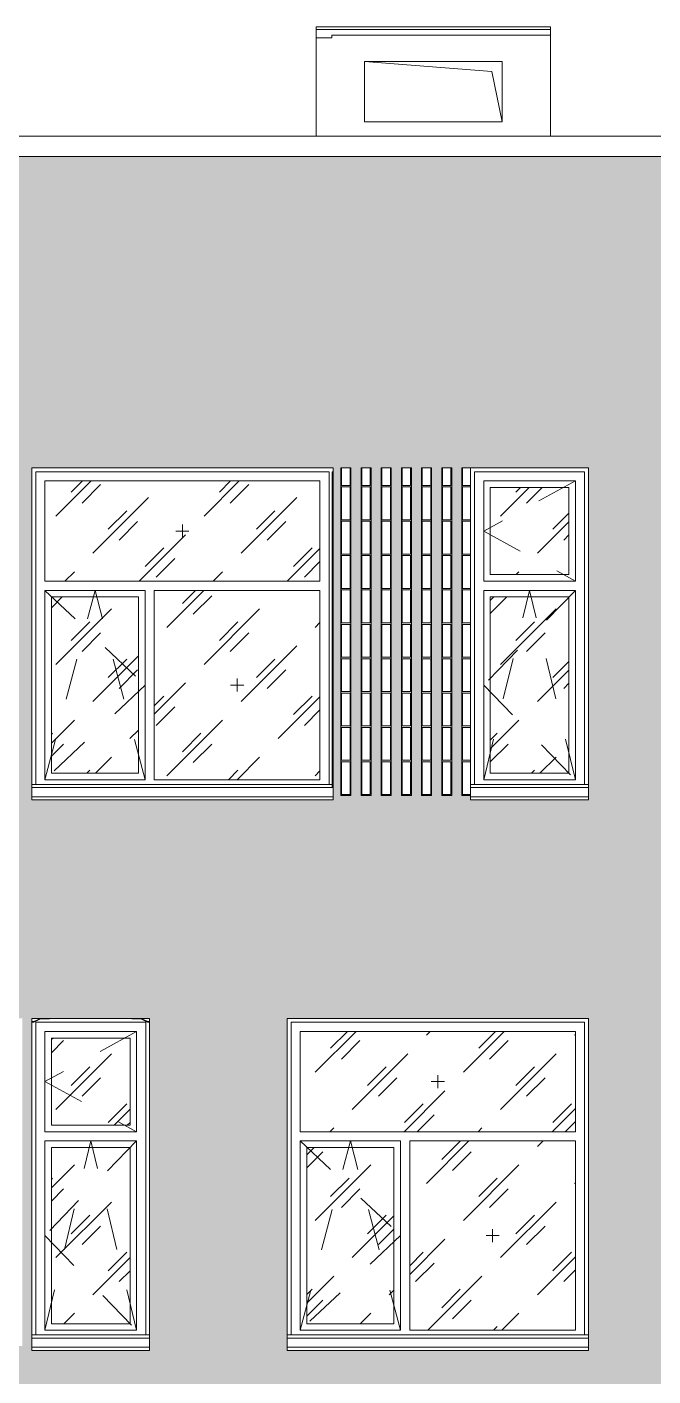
# Model space of a CAD drawing. Header units: millimetres. Extents: x 3914 to 319671, y -18248 to 19136.
# Drawn here: x 152837 to 157616, y 4471 to 14763 of the extents above; entities that cross this region are included whole.
import ezdxf

# ---------------------------------------------------------------- set-up
doc = ezdxf.new("R2010")
doc.units = ezdxf.units.MM
doc.linetypes.add('Штрих', pattern=[635, 317.5, -317.5])
for name, color, linetype, lineweight in [('A-GENM', 7, 'Continuous', 9), ('A-GLAZ', 7, 'Continuous', 9), ('A-GLAZ-1', 7, 'Continuous', 5), ('A-GLAZ-2', 7, 'Штрих', 5), ('A-ROOF', 7, 'Continuous', 9), ('A-WALL', 7, 'Continuous', 5), ('A-WALL-PATT', 7, 'Continuous', 5), ('I-WALL', 7, 'Continuous', 5)]:
    doc.layers.add(name, color=color, linetype=linetype, lineweight=lineweight)
pattern_1 = [(45, (66990.3, 100), (-282.8427, 282.8427), [200, -600]), (45, (66790.3, 0), (-282.8427, 282.8427), [600, -200]), (45, (67190.3, -100), (-282.8427, 282.8427), [200, -600])]

# ---------------------------------------------------------------- blocks, each defined once
blk = doc.blocks.new('Окно_СКБ_2Ст_Фрамуга сверху_БезПР - ОК-7__л__2300х2500_h__Вестибюль_ залы ДОО ДУ-V49-АР2_ТР1_Фасад 1-___')
at = {"layer": 'A-GLAZ-1'}
h = blk.add_hatch(dxfattribs=at)
h.set_pattern_fill('FP_27', color=256, style=0, pattern_type=2)
h.set_pattern_definition(pattern_1)
h.paths.add_polyline_path([(116565, 6335), (117830, 6335), (117830, 7100), (115730, 7100), (115730, 6335), (116495, 6335)], flags=0)
h = blk.add_hatch(dxfattribs=at)
h.set_pattern_fill('FP_27', color=256, style=0, pattern_type=2)
h.set_pattern_definition(pattern_1)
h.paths.add_polyline_path([(116445, 4870), (116445, 6215), (115780, 6215), (115780, 4870)], flags=0)
h = blk.add_hatch(dxfattribs=at)
h.set_pattern_fill('FP_27', color=256, style=0, pattern_type=2)
h.set_pattern_definition(pattern_1)
h.paths.add_polyline_path([(116565, 4820), (117830, 4820), (117830, 6265), (116565, 6265), (116565, 4826)], flags=0)
for p, q in [((115630, 7200), (115630, 4703)), ((117930, 7200), (115630, 7200)), ((115660, 7170), (115660, 4785)), ((117900, 7170), (115660, 7170)), ((117900, 4785), (117900, 7170)), ((117930, 4703), (117930, 7200)), ((115730, 6335), (115730, 7100)), ((115730, 7100), (117830, 7100)), ((117830, 7100), (117830, 6335)), ((115730, 6335), (117830, 6335)), ((115730, 4820), (115730, 6265)), ((115730, 6265), (116495, 6265)), ((115780, 6215), (115780, 4870)), ((115780, 6215), (116445, 6215)), ((116445, 4870), (116445, 6215)), ((116495, 6265), (116495, 4820)), ((116565, 4820), (116565, 6265)), ((116565, 6265), (117830, 6265)), ((117830, 6265), (117830, 4820)), ((115780, 4870), (116445, 4870)), ((116495, 4820), (115730, 4820)), ((117830, 4820), (116565, 4820))]:
    blk.add_line(p, q, dxfattribs=at)
at = {"layer": 'A-GLAZ-2'}
for p, q in [((116830, 6718), (116730, 6718)), ((116780, 6767), (116780, 6668)), ((115730, 4820), (116113, 6265)), ((115730, 6265), (116495, 5543)), ((116495, 4820), (116113, 6265)), ((117198, 5592), (117198, 5493)), ((116495, 5543), (115730, 4820)), ((117248, 5543), (117148, 5543))]:
    blk.add_line(p, q, dxfattribs=at)
blk = doc.blocks.new('Окно_СКБ_1Ст_БезПР - ОК-6__л__900х2500_h_ с форточкой_Вестибюль_ залы ДОО-V54-АР2_ТР1_Фасад 1-___')
at = {"layer": 'A-GLAZ-1'}
h = blk.add_hatch(dxfattribs=at)
h.set_pattern_fill('FP_27', color=256, style=0, pattern_type=2)
h.set_pattern_definition(pattern_1)
h.paths.add_polyline_path([(114430, 6385), (114430, 7050), (113830, 7050), (113830, 6385), (113976, 6385)], flags=0)
h = blk.add_hatch(dxfattribs=at)
h.set_pattern_fill('FP_27', color=256, style=0, pattern_type=2)
h.set_pattern_definition(pattern_1)
h.paths.add_polyline_path([(114430, 4870), (114430, 6215), (113830, 6215), (113830, 4870), (113976, 4870)], flags=0)
for p, q in [((113680, 7200), (113680, 4703)), ((114580, 7200), (113680, 7200)), ((113710, 4785), (113710, 7170)), ((113710, 7170), (114550, 7170)), ((114550, 7170), (114550, 4785)), ((114580, 4703), (114580, 7200)), ((113780, 7100), (113780, 6335)), ((113780, 7100), (114480, 7100)), ((113830, 7050), (113830, 6385)), ((113830, 7050), (114430, 7050)), ((114430, 6385), (114430, 7050)), ((114480, 6335), (114480, 7100)), ((113830, 6385), (114430, 6385)), ((114480, 6335), (113780, 6335)), ((113780, 6265), (113780, 4820)), ((113780, 6265), (114480, 6265)), ((113830, 6215), (113830, 4870)), ((113830, 6215), (114430, 6215)), ((114430, 4870), (114430, 6215)), ((114480, 4820), (114480, 6265)), ((113830, 4870), (114430, 4870)), ((113780, 4820), (114480, 4820))]:
    blk.add_line(p, q, dxfattribs=at)
at = {"layer": 'A-GLAZ-2'}
for p, q in [((114480, 7100), (113780, 6717)), ((113780, 6717), (114480, 6335)), ((113780, 4820), (114130, 6265)), ((114480, 6265), (113780, 5543)), ((114480, 4820), (114130, 6265)), ((113780, 5543), (114480, 4820))]:
    blk.add_line(p, q, dxfattribs=at)
blk = doc.blocks.new('парапет4 - парапет-20644611-АР2_ТР1_Фасад 1-___')
at = {"layer": 'A-GENM'}
for p, q in [((89050, 13930), (125390, 13930)), ((89057, 13776), (125383, 13776))]:
    blk.add_line(p, q, dxfattribs=at)
blk = doc.blocks.new('Окно_СКБ_2Ст_Фрамуга сверху_БезПР - ОК-7__л__2300х2500_h__Вестибюль_ залы ДОО ДУ-V65-АР2_ТР1_Фасад 1-___')
at = {"layer": 'A-GLAZ-1'}
h = blk.add_hatch(dxfattribs=at)
h.set_pattern_fill('FP_28', color=256, style=0, pattern_type=2)
h.set_pattern_definition(pattern_1)
h.paths.add_polyline_path([(115508, 10535), (115880, 10535), (115880, 11300), (113780, 11300), (113780, 10535), (114615, 10535)], flags=0)
h = blk.add_hatch(dxfattribs=at)
h.set_pattern_fill('FP_27', color=256, style=0, pattern_type=2)
h.set_pattern_definition(pattern_1)
h.paths.add_polyline_path([(113976, 9070), (114495, 9070), (114495, 10415), (113830, 10415), (113830, 9070)], flags=0)
h = blk.add_hatch(dxfattribs=at)
h.set_pattern_fill('FP_27', color=256, style=0, pattern_type=2)
h.set_pattern_definition(pattern_1)
h.paths.add_polyline_path([(115880, 9020), (115880, 10465), (114615, 10465), (114615, 9020), (115768, 9020)], flags=0)
for p, q in [((113680, 11400), (113680, 8903)), ((115980, 11400), (113680, 11400)), ((113710, 11370), (113710, 8985)), ((115950, 11370), (113710, 11370)), ((115950, 8985), (115950, 11370)), ((115980, 8903), (115980, 11400)), ((113780, 10535), (113780, 11300)), ((113780, 11300), (115880, 11300)), ((115880, 11300), (115880, 10535)), ((113780, 10535), (115880, 10535)), ((113780, 9020), (113780, 10465)), ((113780, 10465), (114545, 10465)), ((113830, 10415), (113830, 9070)), ((113830, 10415), (114495, 10415)), ((114495, 9070), (114495, 10415)), ((114545, 10465), (114545, 9020)), ((114615, 9020), (114615, 10465)), ((114615, 10465), (115880, 10465)), ((115880, 10465), (115880, 9020)), ((113830, 9070), (114495, 9070)), ((114545, 9020), (113780, 9020)), ((115880, 9020), (114615, 9020))]:
    blk.add_line(p, q, dxfattribs=at)
at = {"layer": 'A-GLAZ-2'}
for p, q in [((114880, 10917), (114780, 10917)), ((114830, 10967), (114830, 10868)), ((113780, 9020), (114163, 10465)), ((113780, 10465), (114545, 9742)), ((114545, 9020), (114163, 10465)), ((115248, 9792), (115248, 9693)), ((114545, 9742), (113780, 9020)), ((115298, 9742), (115198, 9742))]:
    blk.add_line(p, q, dxfattribs=at)
blk = doc.blocks.new('Окно_СКБ_1Ст_БезПР - ОК-6__л__900х2500_h_ с форточкой_Вестибюль_ залы ДОО-V66-АР2_ТР1_Фасад 1-___')
at = {"layer": 'A-GLAZ-1'}
h = blk.add_hatch(dxfattribs=at)
h.set_pattern_fill('FP_27', color=256, style=0, pattern_type=2)
h.set_pattern_definition(pattern_1)
h.paths.add_polyline_path([(117780, 10585), (117780, 11250), (117180, 11250), (117180, 10585), (117424, 10585)], flags=0)
h = blk.add_hatch(dxfattribs=at)
h.set_pattern_fill('FP_27', color=256, style=0, pattern_type=2)
h.set_pattern_definition(pattern_1)
h.paths.add_polyline_path([(117180, 9070), (117780, 9070), (117780, 10415), (117180, 10415), (117180, 9315)], flags=0)
for p, q in [((117930, 11400), (117030, 11400)), ((117060, 8985), (117060, 11370)), ((117060, 11370), (117900, 11370)), ((117900, 11370), (117900, 8985)), ((117930, 8903), (117930, 11400)), ((117130, 11300), (117130, 10535)), ((117130, 11300), (117830, 11300)), ((117180, 11250), (117180, 10585)), ((117180, 11250), (117780, 11250)), ((117780, 10585), (117780, 11250)), ((117830, 10535), (117830, 11300)), ((117830, 10535), (117130, 10535)), ((117180, 10585), (117780, 10585)), ((117130, 10465), (117130, 9020)), ((117130, 10465), (117830, 10465)), ((117180, 10415), (117180, 9070)), ((117180, 10415), (117780, 10415)), ((117780, 9070), (117780, 10415)), ((117830, 9020), (117830, 10465)), ((117180, 9070), (117780, 9070)), ((117130, 9020), (117830, 9020))]:
    blk.add_line(p, q, dxfattribs=at)
at = {"layer": 'A-GLAZ-2'}
for p, q in [((117830, 11300), (117130, 10917)), ((117130, 10917), (117830, 10535)), ((117130, 9020), (117480, 10465)), ((117830, 10465), (117130, 9743)), ((117830, 9020), (117480, 10465)), ((117130, 9743), (117830, 9020))]:
    blk.add_line(p, q, dxfattribs=at)
blk = doc.blocks.new('Фахверк_Влож_Полоса верхняя - Полоса верхняя_Фахверка-V114-АР2_ТР1_Фасад 1-___')
at = {"layer": 'A-GENM'}
for p, q in [((102946, 3000), (102895, 2975)), ((102896, 2970), (102947, 2995)), ((102947, 2995), (103016, 2995)), ((103016, 2995), (103016, 3000)), ((102895, 2975), (102880, 2975)), ((102880, 2970), (102896, 2970))]:
    blk.add_line(p, q, dxfattribs=at)
blk = doc.blocks.new('Фахверк_Влож_Полоса верхняя - Полоса верхняя_Фахверка-V111-АР2_ТР1_Фасад 1-___')
at = {"layer": 'A-GENM'}
for p, q in [((96944, 3000), (96944, 2995)), ((96944, 2995), (97013, 2995)), ((97013, 2995), (97064, 2970)), ((97065, 2975), (97014, 3000)), ((97064, 2970), (97080, 2970)), ((97080, 2975), (97065, 2975))]:
    blk.add_line(p, q, dxfattribs=at)
blk = doc.blocks.new('Фахверк_Влож_Уголок - Уголок_Фахверка-V169-АР2_ТР1_Фасад 1-___')
at = {"layer": 'A-GENM'}
for p, q in [((97074, 11370), (97080, 11370)), ((97074, 8959), (97074, 11370))]:
    blk.add_line(p, q, dxfattribs=at)
blk = doc.blocks.new('AR_Отверстие прямоугольное _в стене__БезПР - AR_Отверстие прямоугольное _в стене__БезПР-35794827-АР2_ТР1_Фасад 1-___')
at = {"layer": 'A-GLAZ-1'}
for p, q in [((117193, 14423), (116220, 14500)), ((117270, 14040), (117193, 14423))]:
    blk.add_line(p, q, dxfattribs=at)
blk = doc.blocks.new('WNW_Отлив - Отлив_металлический-V187-АР2_ТР1_Фасад 1-___')
at = {"layer": 'A-GLAZ-1'}
for p, q in [((67060, 9285), (66160, 9285)), ((67060, 9260), (66160, 9260)), ((66160, 9191), (66160, 9203)), ((66160, 9166), (66160, 9191)), ((66160, 9191), (67060, 9191)), ((67060, 9166), (66160, 9166)), ((67060, 9203), (67060, 9191)), ((67060, 9191), (67060, 9166))]:
    blk.add_line(p, q, dxfattribs=at)
blk = doc.blocks.new('WNW_Отлив - Отлив_металлический-V210-АР2_ТР1_Фасад 1-___')
at = {"layer": 'A-GLAZ-1'}
for p, q in [((99030, 4785), (96730, 4785)), ((99030, 4760), (96730, 4760)), ((96730, 4691), (96730, 4703)), ((96730, 4666), (96730, 4691)), ((96730, 4691), (99030, 4691)), ((99030, 4666), (96730, 4666)), ((99030, 4703), (99030, 4691)), ((99030, 4691), (99030, 4666))]:
    blk.add_line(p, q, dxfattribs=at)
blk = doc.blocks.new('WNW_Отлив - Отлив_металлический-V209-АР2_ТР1_Фасад 1-___')
at = {"layer": 'A-GLAZ-1'}
for p, q in [((105174, 8985), (102880, 8985)), ((105174, 8960), (102880, 8960)), ((102880, 8891), (102880, 8903)), ((102880, 8866), (102880, 8891)), ((102880, 8891), (105180, 8891)), ((105180, 8866), (102880, 8866)), ((105180, 8903), (105180, 8891)), ((105180, 8891), (105180, 8866))]:
    blk.add_line(p, q, dxfattribs=at)
blk = doc.blocks.new('WNW_Отлив - Отлив_металлический-V219-АР2_ТР1_Фасад 1-___')
at = {"layer": 'A-GLAZ-1'}
for p, q in [((117930, 8985), (117030, 8985)), ((117930, 8960), (117030, 8960)), ((117030, 8891), (117030, 8900)), ((117030, 8866), (117030, 8891)), ((117030, 8891), (117930, 8891)), ((117930, 8866), (117030, 8866)), ((117930, 8903), (117930, 8891)), ((117930, 8891), (117930, 8866))]:
    blk.add_line(p, q, dxfattribs=at)

msp = doc.modelspace()

# ---------------------------------------------------------------- hatches: boundary and pattern name
at = {"layer": 'A-WALL-PATT'}
h = msp.add_hatch(dxfattribs=at)
h.set_pattern_fill('FP_21', color=256, style=0, pattern_type=2)
h.set_pattern_definition([(180, (164523.65, 8471), (-2e-14, -154), [125, -137]), (90, (164523.65, 8406), (-262, 2e-14), [65, -89]), (180, (164523.65, 8406), (-2e-14, -154), [125, -137]), (90, (164535.65, 8406), (-262, 2e-14), [65, -89]), (180, (164660.65, 8406), (-2e-14, -154), [125, -137]), (180, (164660.65, 8471), (-2e-14, -154), [125, -137]), (90, (164404.65, 8483), (-262, 2e-14), [65, -89]), (90, (164654.65, 8483), (-262, 2e-14), [65, -89]), (0, (164404.65, 8483), (0, -154), [250, -12]), (0, (164404.65, 8548), (0, -154), [250, -12])])
h.paths.add_polyline_path([(128303.7, 8400), (164273.7, 8400), (164273.7, 13776), (128303.7, 13774.9), (128303.7, 10879.6)], flags=0)
h.paths.add_polyline_path([(156234.4, 8866), (156223.7, 8867), (156223.7, 8900), (155173.7, 8900), (155173.7, 8866), (152873.7, 8867), (152873.7, 11400), (157123.7, 11400), (157123.7, 8866), (156771.1, 8866)], flags=0)
h.paths.add_polyline_path([(140023.7, 8866), (137323.7, 8867), (137323.7, 11400), (140023.7, 11400), (140023.7, 8867)], flags=0)
h.paths.add_polyline_path([(132516.3, 8866), (131923.7, 8867), (131923.7, 8900), (131123.7, 8900), (131123.7, 8866), (130223.7, 8867), (130223.7, 11400), (136273.7, 11400), (136273.7, 8866), (133973.7, 8867), (133973.7, 8900), (132823.7, 8900), (132823.7, 8866)], flags=0)
h.paths.add_polyline_path([(159423.7, 8866), (158523.7, 8867), (158523.7, 11400), (162923.7, 11400), (162923.7, 8866), (160623.7, 8867), (160622.7, 8900), (159423.7, 8900), (159423.7, 8867)], flags=0)
h.paths.add_polyline_path([(145508.5, 8866), (145423.7, 8867), (145423.7, 8900), (144373.7, 8900), (144373.7, 8866), (142073.7, 8867), (142073.7, 11400), (146323.7, 11400), (146323.7, 8866)], flags=0)
h.paths.add_polyline_path([(151637.6, 8866), (150823.7, 8867), (150823.7, 11400), (151723.7, 11400), (151723.7, 8866)], flags=0)
h.paths.add_polyline_path([(148123.7, 8866), (147223.7, 8867), (147223.7, 11400), (149923.7, 11400), (149923.7, 8866), (148383.1, 8866)], flags=0)
h = msp.add_hatch(dxfattribs=at)
h.set_pattern_fill('FP_84', color=256, style=0, pattern_type=2)
h.set_pattern_definition([(270, (134603.02, 41383.13), (154, 9e-15), [125, -137]), (180, (134668.02, 41383.13), (-3e-14, -262), [65, -89]), (270, (134668.02, 41383.13), (154, 9e-15), [125, -137]), (180, (134668.02, 41395.13), (-3e-14, -262), [65, -89]), (270, (134668.02, 41520.13), (154, 9e-15), [125, -137]), (270, (134603.02, 41520.13), (154, 9e-15), [125, -137]), (180, (134591.02, 41264.13), (-3e-14, -262), [65, -89]), (180, (134591.02, 41514.13), (-3e-14, -262), [65, -89]), (90, (134591.02, 41264.13), (154, -9e-15), [250, -12]), (90, (134526.02, 41264.13), (154, -9e-15), [250, -12])])
h.paths.add_polyline_path([(160545.7, 8900), (160545.7, 11400), (160470.7, 11400), (160470.7, 8900)], flags=0)
h.paths.add_polyline_path([(160393.7, 8900), (160393.7, 11400), (160316.7, 11400), (160316.7, 8900)], flags=0)
h.paths.add_polyline_path([(160162.7, 8900), (160239.7, 8900), (160239.7, 11400), (160162.7, 11400), (160162.7, 9315.3)], flags=0)
h.paths.add_polyline_path([(160085.7, 8900), (160085.7, 11400), (160008.7, 11400), (160008.7, 8900), (160065, 8900)], flags=0)
h.paths.add_polyline_path([(159931.7, 8900), (159931.7, 11400), (159854.7, 11400), (159854.7, 8900)], flags=0)
h.paths.add_polyline_path([(159777.7, 8900), (159777.7, 11400), (159700.7, 11400), (159700.7, 8900)], flags=0)
h.paths.add_polyline_path([(159623.7, 8900), (159623.7, 11400), (159546.7, 11400), (159546.7, 8900)], flags=0)
h.paths.add_polyline_path([(159469.7, 8900), (159469.7, 11400), (159423.7, 11400), (159423.7, 8900)], flags=0)
h.paths.add_polyline_path([(156157.1, 8900), (156157.1, 11400), (156080.1, 11400), (156080.1, 8900)], flags=0)
h.paths.add_polyline_path([(156003.1, 8900), (156003.1, 11400), (155926.1, 11400), (155926.1, 8900)], flags=0)
h.paths.add_polyline_path([(155772.1, 8900), (155849.1, 8900), (155849.1, 11400), (155772.1, 11400), (155772.1, 9315.3)], flags=0)
h.paths.add_polyline_path([(155695.1, 8900), (155695.1, 11400), (155618.1, 11400), (155618.1, 8900)], flags=0)
h.paths.add_polyline_path([(155541.1, 8900), (155541.1, 11400), (155464.1, 11400), (155464.1, 8900)], flags=0)
h.paths.add_polyline_path([(155310.1, 8900), (155387.1, 8900), (155387.1, 11400), (155310.1, 11400), (155310.1, 9315.3)], flags=0)
h.paths.add_polyline_path([(155233.1, 8900), (155233.1, 11400), (155173.7, 11400), (155173.7, 8900)], flags=0)
h.paths.add_polyline_path([(145400.7, 8900), (145423.7, 8900), (145423.7, 11400), (145400.7, 11400), (145400.7, 8902.5)], flags=0)
h.paths.add_polyline_path([(145333.7, 8900), (145333.7, 11400), (145256.7, 11400), (145256.7, 8900)], flags=0)
h.paths.add_polyline_path([(144373.7, 8900), (144409.7, 8900), (144409.7, 11400), (144373.7, 11400), (144373.7, 8902.5)], flags=0)
h.paths.add_polyline_path([(145179.7, 8900), (145179.7, 11400), (145102.7, 11400), (145102.7, 8900)], flags=0)
h.paths.add_polyline_path([(144948.7, 8900), (145025.7, 8900), (145025.7, 11400), (144948.7, 11400), (144948.7, 9315.3)], flags=0)
h.paths.add_polyline_path([(144871.7, 8900), (144871.7, 11400), (144794.7, 11400), (144794.7, 8900)], flags=0)
h.paths.add_polyline_path([(144717.7, 8900), (144717.7, 11400), (144640.7, 11400), (144640.7, 8900)], flags=0)
h.paths.add_polyline_path([(144563.7, 8900), (144563.7, 11400), (144486.7, 11400), (144486.7, 8900)], flags=0)
h.paths.add_polyline_path([(133973.7, 8900), (133973.7, 11400), (133903.4, 11400), (133903.4, 8900)], flags=0)
h.paths.add_polyline_path([(133826.4, 8900), (133826.4, 11400), (133749.4, 11400), (133749.4, 8900)], flags=0)
h.paths.add_polyline_path([(133672.4, 8900), (133672.4, 11400), (133595.4, 11400), (133595.4, 8900)], flags=0)
h.paths.add_polyline_path([(133518.4, 8900), (133518.4, 11400), (133441.4, 11400), (133441.4, 8900)], flags=0)
h.paths.add_polyline_path([(133287.4, 8900), (133364.4, 8900), (133364.4, 11400), (133287.4, 11400), (133287.4, 9315.3)], flags=0)
h.paths.add_polyline_path([(133210.4, 8900), (133210.4, 11400), (133133.4, 11400), (133133.4, 8900)], flags=0)
h.paths.add_polyline_path([(133056.4, 8900), (133056.4, 11400), (132979.4, 11400), (132979.4, 8900)], flags=0)
h.paths.add_polyline_path([(132823.7, 8900), (132902.4, 8900), (132902.4, 11400), (132823.7, 11400), (132823.7, 8902.5)], flags=0)
h = msp.add_hatch(dxfattribs=at)
h.set_pattern_fill('FP_86', color=256, style=0, pattern_type=2)
h.set_pattern_definition([(270, (158549.97, 10860.68), (154, 9e-15), [125, -137]), (180, (158614.97, 10860.68), (-3e-14, -262), [65, -89]), (270, (158614.97, 10860.68), (154, 9e-15), [125, -137]), (180, (158614.97, 10872.68), (-3e-14, -262), [65, -89]), (270, (158614.97, 10997.68), (154, 9e-15), [125, -137]), (270, (158549.97, 10997.68), (154, 9e-15), [125, -137]), (180, (158537.97, 10741.68), (-3e-14, -262), [65, -89]), (180, (158537.97, 10991.68), (-3e-14, -262), [65, -89]), (90, (158537.97, 10741.68), (154, -9e-15), [250, -12]), (90, (158472.97, 10741.68), (154, -9e-15), [250, -12])])
h.paths.add_polyline_path([(156003.1, 8900), (156080.1, 8900), (156080.1, 11401), (156003.1, 11401), (156003.1, 9315.3)], flags=0)
h.paths.add_polyline_path([(155541.1, 8900), (155618.1, 8900), (155618.1, 11401), (155541.1, 11401), (155541.1, 9315.3)], flags=0)
h.paths.add_polyline_path([(155849.1, 8900), (155926.1, 8900), (155926.1, 11401), (155849.1, 11401), (155849.1, 9315.3)], flags=0)
h.paths.add_polyline_path([(155233.1, 8900), (155310.1, 8900), (155310.1, 11401), (155233.1, 11401), (155233.1, 9315.3)], flags=0)
h.paths.add_polyline_path([(155695.1, 8900), (155772.1, 8900), (155772.1, 11401), (155695.1, 11401), (155695.1, 9315.3)], flags=0)
h.paths.add_polyline_path([(155387.1, 8900), (155464.1, 8900), (155464.1, 11401), (155387.1, 11401), (155387.1, 9315.3)], flags=0)
h.paths.add_polyline_path([(156157.1, 8900), (156224.1, 8900), (156224.1, 11401), (156157.1, 11401), (156157.1, 9315.3)], flags=0)
h = msp.add_hatch(dxfattribs=at)
h.set_pattern_fill('FP_17', color=256, style=0, pattern_type=2)
h.set_pattern_definition([(180, (164523.65, 4271), (-2e-14, -154), [125, -137]), (90, (164523.65, 4206), (-262, 2e-14), [65, -89]), (180, (164523.65, 4206), (-2e-14, -154), [125, -137]), (90, (164535.65, 4206), (-262, 2e-14), [65, -89]), (180, (164660.65, 4206), (-2e-14, -154), [125, -137]), (180, (164660.65, 4271), (-2e-14, -154), [125, -137]), (90, (164404.65, 4283), (-262, 2e-14), [65, -89]), (90, (164654.65, 4283), (-262, 2e-14), [65, -89]), (0, (164404.65, 4283), (0, -154), [250, -12]), (0, (164404.65, 4348), (0, -154), [250, -12])])
h.paths.add_polyline_path([(128303.7, 4200), (164273.7, 4200), (164273.7, 8400), (128303.7, 8400), (128303.7, 4622.4)], flags=0)
h.paths.add_polyline_path([(152873.7, 4666), (152873.7, 4700), (151723.7, 4700), (151723.7, 4666), (149423.7, 4667), (149423.7, 7200), (153773.7, 7200), (153773.7, 4666), (153169.8, 4666)], flags=0)
h.paths.add_polyline_path([(148123.7, 4666), (147223.7, 4667), (147223.7, 7200), (148123.7, 7200), (148123.7, 4667)], flags=0)
h.paths.add_polyline_path([(134426.9, 4666), (131923.7, 4667), (131923.7, 7200), (134873.7, 7200), (134873.7, 4666), (134782.7, 4666)], flags=0)
h.paths.add_polyline_path([(162923.7, 4666), (162023.7, 4667), (162023.7, 7200), (162923.7, 7200), (162923.7, 4667)], flags=0)
h.paths.add_polyline_path([(161223.7, 4666), (158523.7, 4667), (158523.7, 7200), (161223.7, 7200), (161223.7, 4667)], flags=0)
h.paths.add_polyline_path([(139123.7, 4666), (139123.7, 4700), (138223.7, 4700), (138223.7, 4666), (135923.7, 4667), (135923.7, 7200), (140023.7, 7200), (140023.7, 4666), (139226.7, 4666)], flags=0)
h.paths.add_polyline_path([(130931.9, 4666), (130223.7, 4667), (130223.7, 7200), (131123.7, 7200), (131123.7, 4666)], flags=0)
h.paths.add_polyline_path([(142954.7, 4666), (142073.7, 4667), (142073.7, 7200), (146323.7, 7200), (146323.7, 4666), (144023.7, 4667), (144023.1, 4700), (142973.7, 4700), (142973.7, 4666)], flags=0)
h.paths.add_polyline_path([(157123.7, 4666), (154823.7, 4667), (154823.7, 7200), (157123.7, 7200), (157123.7, 4667)], flags=0)
h = msp.add_hatch(dxfattribs=at)
h.set_pattern_fill('FP_87', color=256, style=0, pattern_type=2)
h.set_pattern_definition([(270, (140486.41, 32341.24), (154, 9e-15), [125, -137]), (180, (140551.4, 32341.24), (3e-14, -262), [65, -89]), (270, (140551.41, 32341.24), (154, 9e-15), [125, -137]), (180, (140551.4, 32353.24), (3e-14, -262), [65, -89]), (270, (140551.41, 32478.24), (154, 9e-15), [125, -137]), (270, (140486.41, 32478.24), (154, 9e-15), [125, -137]), (180, (140474.4, 32222.24), (3e-14, -262), [65, -89]), (180, (140474.4, 32472.24), (3e-14, -262), [65, -89]), (90, (140474.41, 32222.24), (154, -9e-15), [250, -12]), (90, (140409.41, 32222.24), (154, -9e-15), [250, -12])])
h.paths.add_polyline_path([(152723.7, 4700), (152723.7, 7200), (152646.7, 7200), (152646.7, 4700)], flags=0)
h.paths.add_polyline_path([(152800.7, 4700), (152873.7, 4700), (152873.7, 7200), (152800.7, 7200), (152800.7, 4702.5)], flags=0)
h.paths.add_polyline_path([(152569.7, 4700), (152569.7, 7200), (152492.7, 7200), (152492.7, 4700)], flags=0)
h.paths.add_polyline_path([(152415.7, 4700), (152415.7, 7200), (152338.7, 7200), (152338.7, 4700), (152403.7, 4700)], flags=0)
h.paths.add_polyline_path([(152261.7, 4700), (152261.7, 7200), (152184.7, 7200), (152184.7, 4700)], flags=0)
h.paths.add_polyline_path([(152107.7, 4700), (152107.7, 7200), (152030.7, 7200), (152030.7, 4700)], flags=0)
h.paths.add_polyline_path([(151953.7, 4700), (151953.7, 7200), (151876.7, 7200), (151876.7, 4700)], flags=0)
h.paths.add_polyline_path([(151799.7, 4700), (151799.7, 7200), (151723.7, 7200), (151723.7, 4700)], flags=0)
h.paths.add_polyline_path([(142973.7, 4700), (143022.1, 4700), (143022.1, 7200), (142973.7, 7200), (142973.7, 4702.5)], flags=0)
h.paths.add_polyline_path([(143099.1, 4700), (143176.1, 4700), (143176.1, 7200), (143099.1, 7200), (143099.1, 6186.7)], flags=0)
h.paths.add_polyline_path([(143253.1, 4700), (143330.1, 4700), (143330.1, 7200), (143253.1, 7200), (143253.1, 6186.7)], flags=0)
h.paths.add_polyline_path([(143407.1, 4700), (143484.1, 4700), (143484.1, 7200), (143407.1, 7200), (143407.1, 6167.9)], flags=0)
h.paths.add_polyline_path([(143561.1, 4700), (143638.1, 4700), (143638.1, 7200), (143561.1, 7200), (143561.1, 5801.3)], flags=0)
h.paths.add_polyline_path([(143792.1, 4700), (143792.1, 7200), (143715.1, 7200), (143715.1, 4700)], flags=0)
h.paths.add_polyline_path([(143869.1, 4700), (143946.1, 4700), (143946.1, 7200), (143869.1, 7200), (143869.1, 5067.9)], flags=0)
h.paths.add_polyline_path([(138787.4, 4700), (138864.4, 4700), (138864.4, 7200), (138787.4, 7200), (138787.4, 5404.6)], flags=0)
h.paths.add_polyline_path([(138223.7, 4700), (138248.4, 4700), (138248.4, 7200), (138223.7, 7200), (138223.7, 4702.5)], flags=0)
h.paths.add_polyline_path([(139095.4, 4700), (139123.7, 4700), (139123.7, 7200), (139095.4, 7200), (139095.4, 4702.5)], flags=0)
h.paths.add_polyline_path([(139018.4, 4700), (139018.4, 7200), (138941.4, 7200), (138941.4, 4700)], flags=0)
h.paths.add_polyline_path([(138325.4, 4700), (138402.4, 4700), (138402.4, 7200), (138325.4, 7200), (138325.4, 5404.6)], flags=0)
h.paths.add_polyline_path([(138479.4, 4700), (138556.4, 4700), (138556.4, 7200), (138479.4, 7200), (138479.4, 5404.6)], flags=0)
h.paths.add_polyline_path([(138633.4, 4700), (138710.4, 4700), (138710.4, 7200), (138633.4, 7200), (138633.4, 5404.6)], flags=0)

# ---------------------------------------------------------------- linework, layer by layer
at = {"layer": 'A-ROOF'}
for p, q in [((155043.7, 14763), (155043.7, 14680)), ((156833.7, 14763), (155043.7, 14763)), ((156833.7, 14744), (155043.7, 14744)), ((156833.7, 14763), (156833.7, 14700)), ((155043.7, 14680), (155163.7, 14680)), ((155163.7, 14680), (155163.7, 14700)), ((155163.7, 14700), (156833.7, 14700))]:
    msp.add_line(p, q, dxfattribs=at)
at = {"layer": 'A-WALL'}
for p, q in [((155043.7, 13930), (155043.7, 14680)), ((156833.7, 13930), (156833.7, 14700)), ((155413.7, 14040), (155413.7, 14500)), ((155413.7, 14500), (156463.7, 14500)), ((156463.7, 14500), (156463.7, 14040)), ((156463.7, 14040), (155413.7, 14040)), ((152873.7, 8902.5), (152873.7, 11400)), ((152873.7, 11400), (155173.7, 11400)), ((155173.7, 11400), (155173.7, 8902.5)), ((156224.1, 11400), (157123.7, 11400)), ((157123.7, 11400), (157123.7, 8902.5)), ((152873.7, 7200), (153773.7, 7200)), ((152873.7, 4702.5), (152873.7, 7200)), ((153773.7, 7200), (153773.7, 4702.5)), ((154823.7, 7200), (157123.7, 7200)), ((154823.7, 4702.5), (154823.7, 7200)), ((157123.7, 7200), (157123.7, 4702.5))]:
    msp.add_line(p, q, dxfattribs=at)
at = {"layer": 'I-WALL'}
for p, q in [((155310.1, 11401), (155233.1, 11401)), ((155233.1, 11401), (155233.1, 8900)), ((155310.1, 8900), (155310.1, 11401)), ((155464.1, 11401), (155387.1, 11401)), ((155387.1, 11401), (155387.1, 8900)), ((155464.1, 8900), (155464.1, 11401)), ((155618.1, 11401), (155541.1, 11401)), ((155541.1, 11401), (155541.1, 8900)), ((155618.1, 8900), (155618.1, 11401)), ((155772.1, 11401), (155695.1, 11401)), ((155695.1, 11401), (155695.1, 8900)), ((155772.1, 8900), (155772.1, 11401)), ((155926.1, 11401), (155849.1, 11401)), ((155849.1, 11401), (155849.1, 8900)), ((155926.1, 8900), (155926.1, 11401)), ((156080.1, 11401), (156003.1, 11401)), ((156003.1, 11401), (156003.1, 8900)), ((156080.1, 8900), (156080.1, 11401)), ((156224.1, 11401), (156157.1, 11401)), ((156157.1, 11401), (156157.1, 8900)), ((156224.1, 8900), (156224.1, 11401)), ((155233.1, 8900), (155310.1, 8900)), ((155387.1, 8900), (155464.1, 8900)), ((155541.1, 8900), (155618.1, 8900)), ((155695.1, 8900), (155772.1, 8900)), ((155849.1, 8900), (155926.1, 8900)), ((156003.1, 8900), (156080.1, 8900)), ((156157.1, 8900), (156224.1, 8900))]:
    msp.add_line(p, q, dxfattribs=at)

# ---------------------------------------------------------------- block references
at = {"layer": 'A-GENM'}
for name, p in [('парапет4 - парапет-20644611-АР2_ТР1_Фасад 1-___', (39193.7, 0)), ('Фахверк_Влож_Уголок - Уголок_Фахверка-V169-АР2_ТР1_Фасад 1-___', (58093.7, 0)), ('Фахверк_Влож_Полоса верхняя - Полоса верхняя_Фахверка-V114-АР2_ТР1_Фасад 1-___', (49993.7, 4200)), ('Фахверк_Влож_Полоса верхняя - Полоса верхняя_Фахверка-V111-АР2_ТР1_Фасад 1-___', (56693.7, 4200))]:
    msp.add_blockref(name, p, dxfattribs=at)
at = {"layer": 'A-GLAZ'}
for name, p in [('AR_Отверстие прямоугольное _в стене__БезПР - AR_Отверстие прямоугольное _в стене__БезПР-35794827-АР2_ТР1_Фасад 1-___', (39193.7, 0)), ('Окно_СКБ_2Ст_Фрамуга сверху_БезПР - ОК-7__л__2300х2500_h__Вестибюль_ залы ДОО ДУ-V65-АР2_ТР1_Фасад 1-___', (39193.7, 0)), ('Окно_СКБ_1Ст_БезПР - ОК-6__л__900х2500_h_ с форточкой_Вестибюль_ залы ДОО-V66-АР2_ТР1_Фасад 1-___', (39193.7, 0)), ('WNW_Отлив - Отлив_металлический-V209-АР2_ТР1_Фасад 1-___', (49993.7, 0)), ('WNW_Отлив - Отлив_металлический-V219-АР2_ТР1_Фасад 1-___', (39193.7, 0)), ('Окно_СКБ_1Ст_БезПР - ОК-6__л__900х2500_h_ с форточкой_Вестибюль_ залы ДОО-V54-АР2_ТР1_Фасад 1-___', (39193.7, 0)), ('Окно_СКБ_2Ст_Фрамуга сверху_БезПР - ОК-7__л__2300х2500_h__Вестибюль_ залы ДОО ДУ-V49-АР2_ТР1_Фасад 1-___', (39193.7, 0)), ('WNW_Отлив - Отлив_металлический-V187-АР2_ТР1_Фасад 1-___', (86713.7, -4500)), ('WNW_Отлив - Отлив_металлический-V210-АР2_ТР1_Фасад 1-___', (58093.7, 0))]:
    msp.add_blockref(name, p, dxfattribs=at)

doc.saveas('drawing.dxf')
